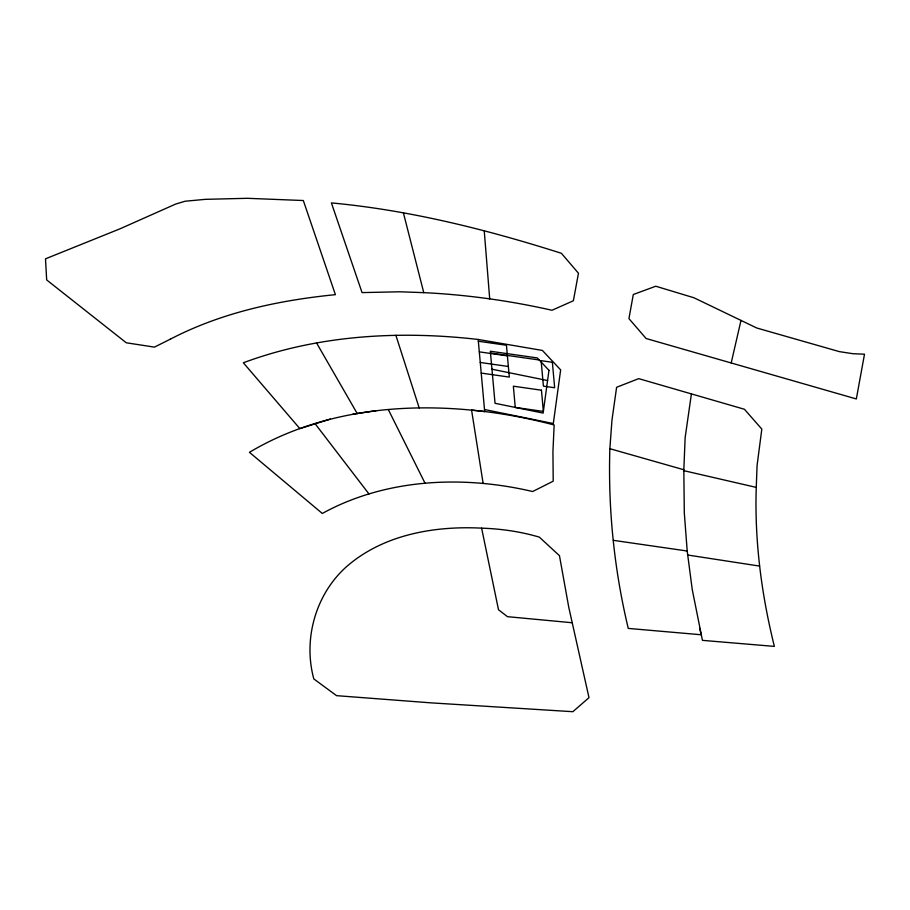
<?xml version="1.0" encoding="UTF-8"?>
<svg xmlns="http://www.w3.org/2000/svg" width="910" height="910" viewBox="0 0 910 910"><rect width="100%" height="100%" fill="white"/><g stroke="black" fill="none" stroke-linecap="round" stroke-linejoin="round"><path stroke-width="1.36" d="M756.255 487.385C754.492 540.972 761.477 594.435 774.364 646.396L702.44 640.356L692.237 589.498L687.198 551.016L684.297 512.796L683.831 469.742L609.859 448.698L611.964 420.101L616.616 387.273L638.729 378.64L744.426 409.261L761.818 429.088L757.074 465.51L756.255 487.385L683.797 470.663L685.15 437.562L691.407 393.905M609.859 448.698C608.016 509.065 614.193 569.683 628.264 628.412L701.155 634.759L699.676 628.264M731.196 362.953L740.99 320.411L693.932 297.763L655.78 286.229L633.303 294.51L628.935 318.625L646.111 338.509L856.333 398.955L864.5 354.206L852.852 353.706L839.35 351.624L756.779 328.01L740.99 320.411M330.239 419.078L299.868 428.633L243.334 362.772C318.068 334.982 399.513 330.398 478.182 339.464L484.7 411.604C404.836 401.64 319.626 410.433 249.431 452.315L322.299 513.456C385.942 478.444 463.019 475.145 532.657 491.525L553.2 481.185L552.939 451.497L554.156 424.981C527.072 417.838 499.453 412.799 471.573 410.091L483.119 483.346M352.887 414.198L376.205 410.683M481.617 528.153C434.718 525.73 384.054 534.466 347.461 565.849C315.906 593.24 302.814 638.82 313.825 678.94L336.575 695.661L431.249 702.873L572.868 711.7L588.997 697.652L568.784 607.368L559.457 555.68L539.334 537.127C520.565 531.599 501.148 528.79 481.617 528.153L498.498 609.734L507.462 616.673L572.265 622.747M423.764 292.645L399.752 291.791L362.055 292.599L331.399 202.907C409.796 210.21 486.52 229.479 561.39 253.287L578.464 273.227L573.38 300.766L551.995 310.264C509.862 300.744 466.921 294.726 423.764 292.645L403.414 212.906M478.353 341.239L506.449 345.254L509.316 377.093L481.219 373.089M490.501 353.034L539.243 359.985M479.308 351.863L507.405 355.867M480.264 362.476L508.36 366.48M613.351 540.335L687.198 551.016M687.755 555.032L759.577 566.088M478.182 339.464L542.394 350.441L560.651 369.892L553.325 423.525L484.507 409.523M491.969 369.221L547.581 380.539M314.997 423.571L368.959 493.948M316.509 342.854L357.221 413.538M388.342 409.625L425.072 483.29M395.861 335.244L419.191 407.93M484.245 230.81L489.705 298.935M548.969 370.347L543.134 413.095L495.04 403.301L490.342 351.237L537.332 357.937L548.969 370.347M170.42 339.123L154.461 347.12L126.285 342.786L46.672 279.939L45.5 258.827L120.188 228.74L175.71 204.045L185.083 201.235L205.421 199.335L247.327 198.3L303.326 200.53L335.403 294.658C278.505 300.334 221.46 312.539 170.42 339.123M552.359 362.282L541.12 360.678L543.418 386.147L554.656 387.751L552.359 362.282M541.45 390.197L513.354 386.193L515.265 407.418L543.361 411.422L541.45 390.197"/></g></svg>
